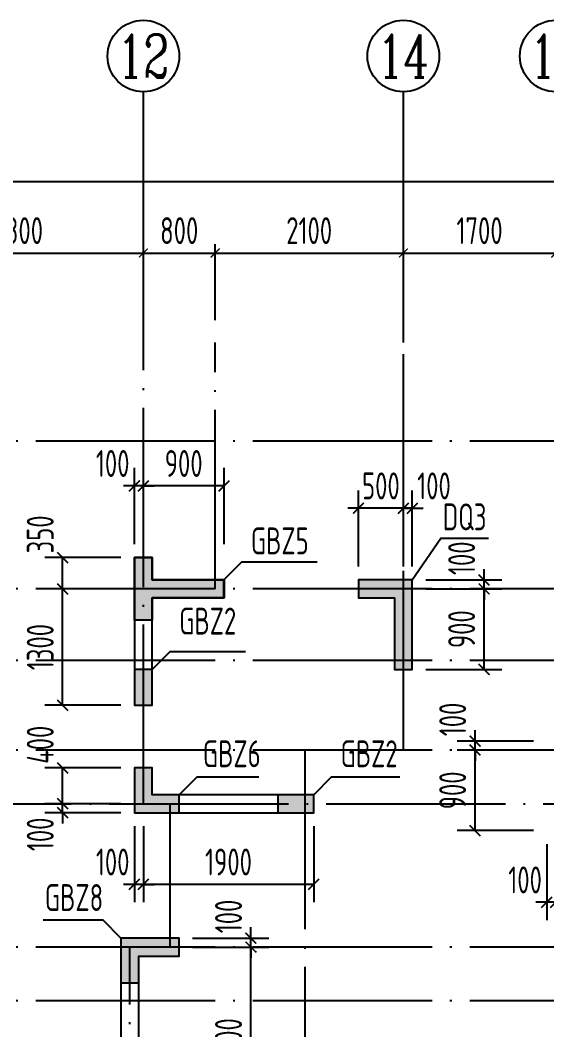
# Model space of a CAD drawing. Extents: x -655480 to 203344, y -294099 to 287156.
# Drawn here: x -291349 to -285476, y 69567 to 80841 of the extents above; entities that cross this region are included whole.
import ezdxf
from ezdxf.enums import TextEntityAlignment as Align

# ---------------------------------------------------------------- set-up
doc = ezdxf.new("R2010")
doc.units = 0
doc.header["$LTSCALE"] = 1000
doc.linetypes.add('DOTE', pattern=[2.42, 2, -0.2, 0.02, -0.2])
doc.layers.get('0').update_dxf_attribs({"linetype": 'CONTINUOUS'})
doc.layers.get('DEFPOINTS').update_dxf_attribs({"linetype": 'CONTINUOUS'})
for name, color, linetype in [('A-AXIS', 1, 'CONTINUOUS'), ('A-DOTE', 10, 'DOTE'), ('AXIS_NUM', 7, 'CONTINUOUS'), ('S-Q墙实线', 6, 'CONTINUOUS'), ('S-Q墙标注', 3, 'CONTINUOUS'), ('S-X详图填充', 252, 'CONTINUOUS'), ('S-X详图实线', 4, 'CONTINUOUS'), ('S-Y一般标注', 3, 'CONTINUOUS'), ('S-Z柱编号', 6, 'CONTINUOUS')]:
    doc.layers.add(name, color=color, linetype=linetype)
doc.styles.add('TSSD_Axis', font='complex.shx', dxfattribs={"width": 0.7, "bigfont": 'hztxt.shx'})
doc.styles.add('TSSD_DIMENSION', font='Tssdeng.shx', dxfattribs={"width": 0.7, "bigfont": 'tssdchn.shx'})
doc.styles.add('TSSD_REIN', font='tssdeng.shx', dxfattribs={"width": 0.7, "height": 300, "bigfont": 'tssdchn.shx'})
doc.styles.add('结构文字', font='zstxt.shx', dxfattribs={"width": 0.7, "bigfont": 'zshz.shx'})
doc.dimstyles.new('STRUCK', dxfattribs={"dimtxt": 400, "dimasz": 121, "dimexe": 200, "dimexo": 150, "dimgap": 115, "dimtad": 1, "dimdec": 0, "dimdsep": 46, "dimtxsty": '结构文字', "dimblk": 'ARCHTICK', "dimcen": 400, "dimclrd": 3, "dimclre": 3, "dimclrt": 7, "dimadec": 0, "dimazin": 0, "dimtfac": 1, "dimtdec": 0, "dimtix": 1, "dimtmove": 2, "dimatfit": 3, "dimldrblk": '_DIMX', "dimfxl": 1, "dimtolj": 1, "dimtzin": 0, "dimarcsym": 0})
doc.dimstyles.new('TSSD_100_100', dxfattribs={"dimtxt": 300, "dimasz": 100, "dimexe": 100, "dimexo": 250, "dimgap": 100, "dimtad": 1, "dimdec": 0, "dimzin": 0, "dimdsep": 46, "dimtxsty": 'TSSD_DIMENSION', "dimblk": 'ARCHTICK', "dimcen": 0, "dimdle": 100, "dimclrt": 7, "dimadec": 0, "dimazin": 0, "dimtfac": 1, "dimtdec": 0, "dimtix": 1, "dimtmove": 2, "dimatfit": 3, "dimldrblk": 'ARCHTICK', "dimfxl": 1, "dimtolj": 1, "dimtzin": 0, "dimarcsym": 0})

# ---------------------------------------------------------------- blocks, each defined once
blk = doc.blocks.new('ts_axno')
at = {"color": 0, "linetype": 'ByBlock', "lineweight": -2}
blk.add_circle((0, 0), 0.5, dxfattribs=at)
at = {"color": 0, "linetype": 'ByBlock', "lineweight": -2, "style": 'TSSD_Axis', "width": 0.7}
blk.add_attdef('A', text='', height=0.6, dxfattribs=at).set_placement((0, 0), align=Align.MIDDLE_CENTER)
blk = doc.blocks.new('_ArchTick')
at = {"color": 0, "linetype": 'ByBlock', "const_width": 0.15}
blk.add_lwpolyline([(-0.5, -0.5), (0.5, 0.5)], dxfattribs=at)
blk = doc.blocks.new('*D155')
at = {"layer": 'DEFPOINTS', "color": 0, "transparency": 16777216}
for p in [(18500, 19250), (15700, 18250), (18500, 18250)]:
    blk.add_point(p, dxfattribs=at)
at = {"layer": 'S-Y一般标注', "color": 0, "lineweight": -2, "transparency": 16777216}
for p, q in [((15700, 18500), (15700, 19350)), ((18500, 18500), (18500, 19350)), ((15600, 19250), (18600, 19250))]:
    blk.add_line(p, q, dxfattribs=at)
at = {"layer": 'S-Y一般标注', "color": 0, "lineweight": -2, "transparency": 16777216, "xscale": 100, "yscale": 100, "zscale": 100, "rotation": 180}
blk.add_blockref('_ArchTick', (15700, 19250), dxfattribs=at)
at = {"layer": 'S-Y一般标注', "color": 0, "lineweight": -2, "transparency": 16777216, "xscale": 100, "yscale": 100, "zscale": 100}
blk.add_blockref('_ArchTick', (18500, 19250), dxfattribs=at)
at = {"layer": 'S-Y一般标注', "color": 7, "transparency": 16777216, "insert": (17100, 19500), "char_height": 300, "attachment_point": 5, "style": 'TSSD_DIMENSION'}
blk.add_mtext('\\A1;2800', dxfattribs=at)
blk = doc.blocks.new('*D156')
at = {"layer": 'DEFPOINTS', "color": 0, "transparency": 16777216}
for p in [(19300, 19250), (18500, 18250), (19300, 18250)]:
    blk.add_point(p, dxfattribs=at)
at = {"layer": 'S-Y一般标注', "color": 0, "lineweight": -2, "transparency": 16777216}
for p, q in [((18500, 18500), (18500, 19350)), ((19300, 18500), (19300, 19350)), ((18400, 19250), (19400, 19250))]:
    blk.add_line(p, q, dxfattribs=at)
at = {"layer": 'S-Y一般标注', "color": 0, "lineweight": -2, "transparency": 16777216, "xscale": 100, "yscale": 100, "zscale": 100, "rotation": 180}
blk.add_blockref('_ArchTick', (18500, 19250), dxfattribs=at)
at = {"layer": 'S-Y一般标注', "color": 0, "lineweight": -2, "transparency": 16777216, "xscale": 100, "yscale": 100, "zscale": 100}
blk.add_blockref('_ArchTick', (19300, 19250), dxfattribs=at)
at = {"layer": 'S-Y一般标注', "color": 7, "transparency": 16777216, "insert": (18900, 19500), "char_height": 300, "attachment_point": 5, "style": 'TSSD_DIMENSION'}
blk.add_mtext('\\A1;800', dxfattribs=at)
blk = doc.blocks.new('*D157')
at = {"layer": 'DEFPOINTS', "color": 0, "transparency": 16777216}
for p in [(23100, 19250), (21400, 18250), (23100, 18250)]:
    blk.add_point(p, dxfattribs=at)
at = {"layer": 'S-Y一般标注', "color": 0, "lineweight": -2, "transparency": 16777216}
for p, q in [((21400, 18500), (21400, 19350)), ((23100, 18500), (23100, 19350)), ((21300, 19250), (23200, 19250))]:
    blk.add_line(p, q, dxfattribs=at)
at = {"layer": 'S-Y一般标注', "color": 0, "lineweight": -2, "transparency": 16777216, "xscale": 100, "yscale": 100, "zscale": 100, "rotation": 180}
blk.add_blockref('_ArchTick', (21400, 19250), dxfattribs=at)
at = {"layer": 'S-Y一般标注', "color": 0, "lineweight": -2, "transparency": 16777216, "xscale": 100, "yscale": 100, "zscale": 100}
blk.add_blockref('_ArchTick', (23100, 19250), dxfattribs=at)
at = {"layer": 'S-Y一般标注', "color": 7, "transparency": 16777216, "insert": (22250, 19500), "char_height": 300, "attachment_point": 5, "style": 'TSSD_DIMENSION'}
blk.add_mtext('\\A1;1700', dxfattribs=at)
blk = doc.blocks.new('*D172')
at = {"layer": 'DEFPOINTS', "color": 0, "transparency": 16777216}
for p in [(54600, 20050), (4600, 18250), (54600, 18250)]:
    blk.add_point(p, dxfattribs=at)
at = {"layer": 'S-Y一般标注', "color": 0, "lineweight": -2, "transparency": 16777216}
for p, q in [((4600, 18500), (4600, 20150)), ((54600, 18500), (54600, 20150)), ((4500, 20050), (54700, 20050))]:
    blk.add_line(p, q, dxfattribs=at)
at = {"layer": 'S-Y一般标注', "color": 0, "lineweight": -2, "transparency": 16777216, "xscale": 100, "yscale": 100, "zscale": 100, "rotation": 180}
blk.add_blockref('_ArchTick', (4600, 20050), dxfattribs=at)
at = {"layer": 'S-Y一般标注', "color": 0, "lineweight": -2, "transparency": 16777216, "xscale": 100, "yscale": 100, "zscale": 100}
blk.add_blockref('_ArchTick', (54600, 20050), dxfattribs=at)
at = {"layer": 'S-Y一般标注', "color": 7, "transparency": 16777216, "insert": (29600, 20300), "char_height": 300, "attachment_point": 5, "style": 'TSSD_DIMENSION'}
blk.add_mtext('\\A1;50000', dxfattribs=at)
blk = doc.blocks.new('*D184')
at = {"layer": 'DEFPOINTS', "color": 0, "transparency": 16777216}
for p in [(21400, 19250), (19300, 18250), (21400, 18250)]:
    blk.add_point(p, dxfattribs=at)
at = {"layer": 'S-Y一般标注', "color": 0, "lineweight": -2, "transparency": 16777216}
for p, q in [((19300, 18500), (19300, 19350)), ((21400, 18500), (21400, 19350)), ((19200, 19250), (21500, 19250))]:
    blk.add_line(p, q, dxfattribs=at)
at = {"layer": 'S-Y一般标注', "color": 0, "lineweight": -2, "transparency": 16777216, "xscale": 100, "yscale": 100, "zscale": 100, "rotation": 180}
blk.add_blockref('_ArchTick', (19300, 19250), dxfattribs=at)
at = {"layer": 'S-Y一般标注', "color": 0, "lineweight": -2, "transparency": 16777216, "xscale": 100, "yscale": 100, "zscale": 100}
blk.add_blockref('_ArchTick', (21400, 19250), dxfattribs=at)
at = {"layer": 'S-Y一般标注', "color": 7, "transparency": 16777216, "insert": (20350, 19500), "char_height": 300, "attachment_point": 5, "style": 'TSSD_DIMENSION'}
blk.add_mtext('\\A1;2100', dxfattribs=at)
blk = doc.blocks.new('*D1754')
at = {"layer": 'DEFPOINTS', "color": 0, "transparency": 16777216}
for p in [(-286276, 72691), (-285476, 72691), (-285476, 71791)]:
    blk.add_point(p, dxfattribs=at)
at = {"layer": 'S-Q墙标注', "color": 3, "lineweight": -2, "transparency": 16777216}
for p, q in [((-285626, 72691), (-286476, 72691)), ((-286276, 71791), (-286276, 72691)), ((-285626, 71791), (-286476, 71791))]:
    blk.add_line(p, q, dxfattribs=at)
at = {"layer": 'S-Q墙标注', "color": 3, "lineweight": -2, "transparency": 16777216, "xscale": 121, "yscale": 121, "zscale": 121}
for p, rotation in [((-286276, 72691), 90), ((-286276, 71791), 270)]:
    blk.add_blockref('_ArchTick', p, dxfattribs=dict(at, rotation=rotation))
at = {"layer": 'S-Q墙标注', "color": 7, "transparency": 16777216, "insert": (-286526, 72241), "char_height": 300, "attachment_point": 5, "rotation": 90, "style": 'TSSD_REIN'}
blk.add_mtext('\\A1;900', dxfattribs=at)
blk = doc.blocks.new('_DIMX')
blk.add_line((-150, 0), (150, 0))
at = {"const_width": 50}
blk.add_lwpolyline([(-70, -70), (70, 70)], dxfattribs=at)
blk = doc.blocks.new('*D1755')
at = {"layer": 'DEFPOINTS', "color": 0, "transparency": 16777216}
for p in [(-286276, 72791), (-285476, 72791), (-285476, 72691)]:
    blk.add_point(p, dxfattribs=at)
at = {"layer": 'S-Q墙标注', "color": 3, "lineweight": -2, "transparency": 16777216}
for p, q in [((-286276, 72791), (-286276, 72912)), ((-285626, 72791), (-286476, 72791)), ((-286276, 72691), (-286276, 72791)), ((-285626, 72691), (-286476, 72691)), ((-286276, 72691), (-286276, 72570))]:
    blk.add_line(p, q, dxfattribs=at)
at = {"layer": 'S-Q墙标注', "color": 3, "lineweight": -2, "transparency": 16777216, "xscale": 121, "yscale": 121, "zscale": 121}
for p, rotation in [((-286276, 72791), 270), ((-286276, 72691), 90)]:
    blk.add_blockref('_ArchTick', p, dxfattribs=dict(at, rotation=rotation))
at = {"layer": 'S-Q墙标注', "color": 7, "transparency": 16777216, "insert": (-286526, 73033), "char_height": 300, "attachment_point": 5, "rotation": 90, "style": 'TSSD_REIN'}
blk.add_mtext('\\A1;100', dxfattribs=at)
blk = doc.blocks.new('*D1757')
at = {"layer": 'DEFPOINTS', "color": 0, "transparency": 16777216}
for p in [(-285476, 71791), (-285376, 71791), (-285476, 70991)]:
    blk.add_point(p, dxfattribs=at)
at = {"layer": 'S-Q墙标注', "color": 3, "lineweight": -2, "transparency": 16777216}
for p, q in [((-285476, 71641), (-285476, 70791)), ((-285376, 71641), (-285376, 70791)), ((-285476, 70991), (-285597, 70991)), ((-285376, 70991), (-285476, 70991)), ((-285376, 70991), (-285255, 70991))]:
    blk.add_line(p, q, dxfattribs=at)
at = {"layer": 'S-Q墙标注', "color": 3, "lineweight": -2, "transparency": 16777216, "xscale": 121, "yscale": 121, "zscale": 121}
blk.add_blockref('_ArchTick', (-285476, 70991), dxfattribs=at)
at = {"layer": 'S-Q墙标注', "color": 3, "lineweight": -2, "transparency": 16777216, "xscale": 121, "yscale": 121, "zscale": 121, "rotation": 180}
blk.add_blockref('_ArchTick', (-285376, 70991), dxfattribs=at)
at = {"layer": 'S-Q墙标注', "color": 7, "transparency": 16777216, "insert": (-285718, 71241), "char_height": 300, "attachment_point": 5, "style": 'TSSD_REIN'}
blk.add_mtext('\\A1;100', dxfattribs=at)
blk = doc.blocks.new('*D1758')
at = {"layer": 'DEFPOINTS', "color": 0, "transparency": 16777216}
for p in [(-290876, 72091), (-290076, 72091), (-290076, 71991)]:
    blk.add_point(p, dxfattribs=at)
at = {"layer": 'S-Q墙标注', "color": 3, "lineweight": -2, "transparency": 16777216}
for p, q in [((-290876, 72091), (-290876, 72212)), ((-290226, 72091), (-291076, 72091)), ((-290876, 71991), (-290876, 72091)), ((-290226, 71991), (-291076, 71991)), ((-290876, 71991), (-290876, 71870))]:
    blk.add_line(p, q, dxfattribs=at)
at = {"layer": 'S-Q墙标注', "color": 3, "lineweight": -2, "transparency": 16777216, "xscale": 121, "yscale": 121, "zscale": 121}
for p, rotation in [((-290876, 72091), 270), ((-290876, 71991), 90)]:
    blk.add_blockref('_ArchTick', p, dxfattribs=dict(at, rotation=rotation))
at = {"layer": 'S-Q墙标注', "color": 7, "transparency": 16777216, "insert": (-291126, 71750), "char_height": 300, "attachment_point": 5, "rotation": 90, "style": 'TSSD_REIN'}
blk.add_mtext('\\A1;100', dxfattribs=at)
blk = doc.blocks.new('*D1759')
at = {"layer": 'DEFPOINTS', "color": 0, "transparency": 16777216}
for p in [(-290876, 72491), (-290076, 72491), (-290076, 72091)]:
    blk.add_point(p, dxfattribs=at)
at = {"layer": 'S-Q墙标注', "color": 3, "lineweight": -2, "transparency": 16777216}
for p, q in [((-290226, 72491), (-291076, 72491)), ((-290876, 72091), (-290876, 72491)), ((-290226, 72091), (-291076, 72091))]:
    blk.add_line(p, q, dxfattribs=at)
at = {"layer": 'S-Q墙标注', "color": 3, "lineweight": -2, "transparency": 16777216, "xscale": 121, "yscale": 121, "zscale": 121}
for p, rotation in [((-290876, 72491), 90), ((-290876, 72091), 270)]:
    blk.add_blockref('_ArchTick', p, dxfattribs=dict(at, rotation=rotation))
at = {"layer": 'S-Q墙标注', "color": 7, "transparency": 16777216, "insert": (-291126, 72750), "char_height": 300, "attachment_point": 5, "rotation": 90, "style": 'TSSD_REIN'}
blk.add_mtext('\\A1;400', dxfattribs=at)
blk = doc.blocks.new('*D1760')
at = {"layer": 'DEFPOINTS', "color": 0, "transparency": 16777216}
for p in [(-289976, 71991), (-288076, 71991), (-289976, 71191)]:
    blk.add_point(p, dxfattribs=at)
at = {"layer": 'S-Q墙标注', "color": 3, "lineweight": -2, "transparency": 16777216}
for p, q in [((-289976, 71841), (-289976, 70991)), ((-288076, 71841), (-288076, 70991)), ((-288076, 71191), (-289976, 71191))]:
    blk.add_line(p, q, dxfattribs=at)
at = {"layer": 'S-Q墙标注', "color": 3, "lineweight": -2, "transparency": 16777216, "xscale": 121, "yscale": 121, "zscale": 121, "rotation": 180}
blk.add_blockref('_ArchTick', (-289976, 71191), dxfattribs=at)
at = {"layer": 'S-Q墙标注', "color": 3, "lineweight": -2, "transparency": 16777216, "xscale": 121, "yscale": 121, "zscale": 121}
blk.add_blockref('_ArchTick', (-288076, 71191), dxfattribs=at)
at = {"layer": 'S-Q墙标注', "color": 7, "transparency": 16777216, "insert": (-289026, 71441), "char_height": 300, "attachment_point": 5, "style": 'TSSD_REIN'}
blk.add_mtext('\\A1;1900', dxfattribs=at)
blk = doc.blocks.new('*D1761')
at = {"layer": 'DEFPOINTS', "color": 0, "transparency": 16777216}
for p in [(-290076, 71991), (-289976, 71991), (-290076, 71191)]:
    blk.add_point(p, dxfattribs=at)
at = {"layer": 'S-Q墙标注', "color": 3, "lineweight": -2, "transparency": 16777216}
for p, q in [((-290076, 71841), (-290076, 70991)), ((-289976, 71841), (-289976, 70991)), ((-290076, 71191), (-290197, 71191)), ((-289976, 71191), (-290076, 71191)), ((-289976, 71191), (-289855, 71191))]:
    blk.add_line(p, q, dxfattribs=at)
at = {"layer": 'S-Q墙标注', "color": 3, "lineweight": -2, "transparency": 16777216, "xscale": 121, "yscale": 121, "zscale": 121}
blk.add_blockref('_ArchTick', (-290076, 71191), dxfattribs=at)
at = {"layer": 'S-Q墙标注', "color": 3, "lineweight": -2, "transparency": 16777216, "xscale": 121, "yscale": 121, "zscale": 121, "rotation": 180}
blk.add_blockref('_ArchTick', (-289976, 71191), dxfattribs=at)
at = {"layer": 'S-Q墙标注', "color": 7, "transparency": 16777216, "insert": (-290318, 71441), "char_height": 300, "attachment_point": 5, "style": 'TSSD_REIN'}
blk.add_mtext('\\A1;100', dxfattribs=at)
blk = doc.blocks.new('*D1762')
at = {"layer": 'DEFPOINTS', "color": 0, "transparency": 16777216}
for p in [(-286976, 74491), (-286176, 74491), (-286976, 73591)]:
    blk.add_point(p, dxfattribs=at)
at = {"layer": 'S-Q墙标注', "color": 3, "lineweight": -2, "transparency": 16777216}
for p, q in [((-286826, 74491), (-285976, 74491)), ((-286176, 73591), (-286176, 74491)), ((-286826, 73591), (-285976, 73591))]:
    blk.add_line(p, q, dxfattribs=at)
at = {"layer": 'S-Q墙标注', "color": 3, "lineweight": -2, "transparency": 16777216, "xscale": 121, "yscale": 121, "zscale": 121}
for p, rotation in [((-286176, 74491), 90), ((-286176, 73591), 270)]:
    blk.add_blockref('_ArchTick', p, dxfattribs=dict(at, rotation=rotation))
at = {"layer": 'S-Q墙标注', "color": 7, "transparency": 16777216, "insert": (-286426, 74041), "char_height": 300, "attachment_point": 5, "rotation": 90, "style": 'TSSD_REIN'}
blk.add_mtext('\\A1;900', dxfattribs=at)
blk = doc.blocks.new('*D1763')
at = {"layer": 'DEFPOINTS', "color": 0, "transparency": 16777216}
for p in [(-286976, 74591), (-286176, 74591), (-286976, 74491)]:
    blk.add_point(p, dxfattribs=at)
at = {"layer": 'S-Q墙标注', "color": 3, "lineweight": -2, "transparency": 16777216}
for p, q in [((-286176, 74591), (-286176, 74712)), ((-286826, 74591), (-285976, 74591)), ((-286176, 74491), (-286176, 74591)), ((-286826, 74491), (-285976, 74491)), ((-286176, 74491), (-286176, 74370))]:
    blk.add_line(p, q, dxfattribs=at)
at = {"layer": 'S-Q墙标注', "color": 3, "lineweight": -2, "transparency": 16777216, "xscale": 121, "yscale": 121, "zscale": 121}
for p, rotation in [((-286176, 74591), 270), ((-286176, 74491), 90)]:
    blk.add_blockref('_ArchTick', p, dxfattribs=dict(at, rotation=rotation))
at = {"layer": 'S-Q墙标注', "color": 7, "transparency": 16777216, "insert": (-286426, 74833), "char_height": 300, "attachment_point": 5, "rotation": 90, "style": 'TSSD_REIN'}
blk.add_mtext('\\A1;100', dxfattribs=at)
blk = doc.blocks.new('*D1764')
at = {"layer": 'DEFPOINTS', "color": 0, "transparency": 16777216}
for p in [(-287076, 75391), (-287076, 74591), (-286976, 74591)]:
    blk.add_point(p, dxfattribs=at)
at = {"layer": 'S-Q墙标注', "color": 3, "lineweight": -2, "transparency": 16777216}
for p, q in [((-287076, 74741), (-287076, 75591)), ((-286976, 74741), (-286976, 75591)), ((-287076, 75391), (-287197, 75391)), ((-286976, 75391), (-287076, 75391)), ((-286976, 75391), (-286855, 75391))]:
    blk.add_line(p, q, dxfattribs=at)
at = {"layer": 'S-Q墙标注', "color": 3, "lineweight": -2, "transparency": 16777216, "xscale": 121, "yscale": 121, "zscale": 121}
blk.add_blockref('_ArchTick', (-287076, 75391), dxfattribs=at)
at = {"layer": 'S-Q墙标注', "color": 3, "lineweight": -2, "transparency": 16777216, "xscale": 121, "yscale": 121, "zscale": 121, "rotation": 180}
blk.add_blockref('_ArchTick', (-286976, 75391), dxfattribs=at)
at = {"layer": 'S-Q墙标注', "color": 7, "transparency": 16777216, "insert": (-286734, 75641), "char_height": 300, "attachment_point": 5, "style": 'TSSD_REIN'}
blk.add_mtext('\\A1;100', dxfattribs=at)
blk = doc.blocks.new('*D1765')
at = {"layer": 'DEFPOINTS', "color": 0, "transparency": 16777216}
for p in [(-287576, 75391), (-287576, 74591), (-287076, 74591)]:
    blk.add_point(p, dxfattribs=at)
at = {"layer": 'S-Q墙标注', "color": 3, "lineweight": -2, "transparency": 16777216}
for p, q in [((-287576, 74741), (-287576, 75591)), ((-287076, 74741), (-287076, 75591)), ((-287576, 75391), (-287697, 75391)), ((-287076, 75391), (-287576, 75391)), ((-287076, 75391), (-286955, 75391))]:
    blk.add_line(p, q, dxfattribs=at)
at = {"layer": 'S-Q墙标注', "color": 3, "lineweight": -2, "transparency": 16777216, "xscale": 121, "yscale": 121, "zscale": 121}
blk.add_blockref('_ArchTick', (-287576, 75391), dxfattribs=at)
at = {"layer": 'S-Q墙标注', "color": 3, "lineweight": -2, "transparency": 16777216, "xscale": 121, "yscale": 121, "zscale": 121, "rotation": 180}
blk.add_blockref('_ArchTick', (-287076, 75391), dxfattribs=at)
at = {"layer": 'S-Q墙标注', "color": 7, "transparency": 16777216, "insert": (-287326, 75641), "char_height": 300, "attachment_point": 5, "style": 'TSSD_REIN'}
blk.add_mtext('\\A1;500', dxfattribs=at)
blk = doc.blocks.new('*D1767')
at = {"layer": 'DEFPOINTS', "color": 0, "transparency": 16777216}
for p in [(-289576, 70491), (-288776, 70491), (-289576, 68391)]:
    blk.add_point(p, dxfattribs=at)
at = {"layer": 'S-Q墙标注', "color": 3, "lineweight": -2, "transparency": 16777216}
for p, q in [((-289426, 70491), (-288576, 70491)), ((-288776, 68391), (-288776, 70491)), ((-289426, 68391), (-288576, 68391))]:
    blk.add_line(p, q, dxfattribs=at)
at = {"layer": 'S-Q墙标注', "color": 3, "lineweight": -2, "transparency": 16777216, "xscale": 121, "yscale": 121, "zscale": 121}
for p, rotation in [((-288776, 70491), 90), ((-288776, 68391), 270)]:
    blk.add_blockref('_ArchTick', p, dxfattribs=dict(at, rotation=rotation))
at = {"layer": 'S-Q墙标注', "color": 7, "transparency": 16777216, "insert": (-289026, 69441), "char_height": 300, "attachment_point": 5, "rotation": 90, "style": 'TSSD_REIN'}
blk.add_mtext('\\A1;2100', dxfattribs=at)
blk = doc.blocks.new('*D1768')
at = {"layer": 'DEFPOINTS', "color": 0, "transparency": 16777216}
for p in [(-289576, 70591), (-288776, 70591), (-289576, 70491)]:
    blk.add_point(p, dxfattribs=at)
at = {"layer": 'S-Q墙标注', "color": 3, "lineweight": -2, "transparency": 16777216}
for p, q in [((-288776, 70591), (-288776, 70712)), ((-289426, 70591), (-288576, 70591)), ((-288776, 70491), (-288776, 70591)), ((-289426, 70491), (-288576, 70491)), ((-288776, 70491), (-288776, 70370))]:
    blk.add_line(p, q, dxfattribs=at)
at = {"layer": 'S-Q墙标注', "color": 3, "lineweight": -2, "transparency": 16777216, "xscale": 121, "yscale": 121, "zscale": 121}
for p, rotation in [((-288776, 70591), 270), ((-288776, 70491), 90)]:
    blk.add_blockref('_ArchTick', p, dxfattribs=dict(at, rotation=rotation))
at = {"layer": 'S-Q墙标注', "color": 7, "transparency": 16777216, "insert": (-289026, 70833), "char_height": 300, "attachment_point": 5, "rotation": 90, "style": 'TSSD_REIN'}
blk.add_mtext('\\A1;100', dxfattribs=at)
blk = doc.blocks.new('*D2414')
at = {"layer": 'DEFPOINTS', "color": 0, "transparency": 16777216}
for p in [(-290876, 74491), (-290076, 74491), (-290076, 73191)]:
    blk.add_point(p, dxfattribs=at)
at = {"layer": 'S-Q墙标注', "color": 3, "lineweight": -2, "transparency": 16777216}
for p, q in [((-290226, 74491), (-291076, 74491)), ((-290876, 73191), (-290876, 74491)), ((-290226, 73191), (-291076, 73191))]:
    blk.add_line(p, q, dxfattribs=at)
at = {"layer": 'S-Q墙标注', "color": 3, "lineweight": -2, "transparency": 16777216, "xscale": 121, "yscale": 121, "zscale": 121}
for p, rotation in [((-290876, 74491), 90), ((-290876, 73191), 270)]:
    blk.add_blockref('_ArchTick', p, dxfattribs=dict(at, rotation=rotation))
at = {"layer": 'S-Q墙标注', "color": 7, "transparency": 16777216, "insert": (-291126, 73841), "char_height": 300, "attachment_point": 5, "rotation": 90, "style": 'TSSD_REIN'}
blk.add_mtext('\\A1;1300', dxfattribs=at)
blk = doc.blocks.new('*D2415')
at = {"layer": 'DEFPOINTS', "color": 0, "transparency": 16777216}
for p in [(-290876, 74841), (-290076, 74841), (-290076, 74491)]:
    blk.add_point(p, dxfattribs=at)
at = {"layer": 'S-Q墙标注', "color": 3, "lineweight": -2, "transparency": 16777216}
for p, q in [((-290226, 74841), (-291076, 74841)), ((-290876, 74491), (-290876, 74841)), ((-290226, 74491), (-291076, 74491))]:
    blk.add_line(p, q, dxfattribs=at)
at = {"layer": 'S-Q墙标注', "color": 3, "lineweight": -2, "transparency": 16777216, "xscale": 121, "yscale": 121, "zscale": 121}
for p, rotation in [((-290876, 74841), 90), ((-290876, 74491), 270)]:
    blk.add_blockref('_ArchTick', p, dxfattribs=dict(at, rotation=rotation))
at = {"layer": 'S-Q墙标注', "color": 7, "transparency": 16777216, "insert": (-291126, 75099), "char_height": 300, "attachment_point": 5, "rotation": 90, "style": 'TSSD_REIN'}
blk.add_mtext('\\A1;350', dxfattribs=at)
blk = doc.blocks.new('*D2416')
at = {"layer": 'DEFPOINTS', "color": 0, "transparency": 16777216}
for p in [(-289976, 75641), (-289976, 74841), (-289076, 74841)]:
    blk.add_point(p, dxfattribs=at)
at = {"layer": 'S-Q墙标注', "color": 3, "lineweight": -2, "transparency": 16777216}
for p, q in [((-289976, 74991), (-289976, 75841)), ((-289076, 74991), (-289076, 75841)), ((-289076, 75641), (-289976, 75641))]:
    blk.add_line(p, q, dxfattribs=at)
at = {"layer": 'S-Q墙标注', "color": 3, "lineweight": -2, "transparency": 16777216, "xscale": 121, "yscale": 121, "zscale": 121, "rotation": 180}
blk.add_blockref('_ArchTick', (-289976, 75641), dxfattribs=at)
at = {"layer": 'S-Q墙标注', "color": 3, "lineweight": -2, "transparency": 16777216, "xscale": 121, "yscale": 121, "zscale": 121}
blk.add_blockref('_ArchTick', (-289076, 75641), dxfattribs=at)
at = {"layer": 'S-Q墙标注', "color": 7, "transparency": 16777216, "insert": (-289526, 75891), "char_height": 300, "attachment_point": 5, "style": 'TSSD_REIN'}
blk.add_mtext('\\A1;900', dxfattribs=at)
blk = doc.blocks.new('*D2417')
at = {"layer": 'DEFPOINTS', "color": 0, "transparency": 16777216}
for p in [(-290076, 75641), (-290076, 74841), (-289976, 74841)]:
    blk.add_point(p, dxfattribs=at)
at = {"layer": 'S-Q墙标注', "color": 3, "lineweight": -2, "transparency": 16777216}
for p, q in [((-290076, 74991), (-290076, 75841)), ((-289976, 74991), (-289976, 75841)), ((-290076, 75641), (-290197, 75641)), ((-289976, 75641), (-290076, 75641)), ((-289976, 75641), (-289855, 75641))]:
    blk.add_line(p, q, dxfattribs=at)
at = {"layer": 'S-Q墙标注', "color": 3, "lineweight": -2, "transparency": 16777216, "xscale": 121, "yscale": 121, "zscale": 121}
blk.add_blockref('_ArchTick', (-290076, 75641), dxfattribs=at)
at = {"layer": 'S-Q墙标注', "color": 3, "lineweight": -2, "transparency": 16777216, "xscale": 121, "yscale": 121, "zscale": 121, "rotation": 180}
blk.add_blockref('_ArchTick', (-289976, 75641), dxfattribs=at)
at = {"layer": 'S-Q墙标注', "color": 7, "transparency": 16777216, "insert": (-290318, 75891), "char_height": 300, "attachment_point": 5, "style": 'TSSD_REIN'}
blk.add_mtext('\\A1;100', dxfattribs=at)
blk = doc.blocks.new('20210726.16395156')
at = {"layer": 'A-AXIS'}
for p, q in [((18500, 18249.9), (18500, 21049.9)), ((21400, 18249.9), (21400, 21049.9))]:
    blk.add_line(p, q, dxfattribs=at)
at = {"layer": 'A-DOTE'}
for p, q in [((18500, 13100.3), (18500, 18249.9)), ((19300, 15500), (19300, 18249.9)), ((21400, 13700), (21400, 18249.9)), ((55600, 17150), (3600, 17150)), ((55600, 15500), (3600, 15500)), ((55600, 14700), (3600, 14700)), ((55600, 13700), (3600, 13700)), ((20299.8, 13700), (20300, 3600)), ((3600, 13100.3), (55600, 13100.3)), ((18800, 11500), (18800, 13100)), ((55600, 11500), (3600, 11500)), ((18350, 3600.1), (18350, 11500)), ((55600, 10900), (3600, 10900))]:
    blk.add_line(p, q, dxfattribs=at)
at = {"layer": 'A-AXIS'}
ref = blk.add_blockref('ts_axno', (18500, 21449.9), dxfattribs=dict(at, xscale=800, yscale=800, zscale=800))
ref.add_attrib('7', '12', dxfattribs={"layer": 'AXIS_NUM', "height": 480, "style": 'TSSD_Axis', "width": 0.7}).set_placement((18500, 21449.9), align=Align.MIDDLE_CENTER)
ref = blk.add_blockref('ts_axno', (21400, 21449.9), dxfattribs=dict(at, xscale=800, yscale=800, zscale=800))
ref.add_attrib('8', '14', dxfattribs={"layer": 'AXIS_NUM', "height": 480, "style": 'TSSD_Axis', "width": 0.7}).set_placement((21400, 21449.9), align=Align.MIDDLE_CENTER)
ref = blk.add_blockref('ts_axno', (23100, 21449.9), dxfattribs=dict(at, xscale=800, yscale=800, zscale=800))
ref.add_attrib('9', '15', dxfattribs={"layer": 'AXIS_NUM', "height": 480, "style": 'TSSD_Axis', "width": 0.7}).set_placement((23100, 21449.9), align=Align.MIDDLE_CENTER)
at = {"layer": 'S-Y一般标注'}
for base, p1, p2, picture, middle in [((54600, 20049.9), (4600, 18249.9), (54600, 18249.9), '*D172', (29600, 20299.9)), ((18500, 19249.9), (15700, 18249.9), (18500, 18249.9), '*D155', (17100, 19499.9)), ((19300, 19249.9), (18500, 18249.9), (19300, 18249.9), '*D156', (18900, 19499.9)), ((21400, 19249.9), (19300, 18249.9), (21400, 18249.9), '*D184', (20350, 19499.9)), ((23100, 19249.9), (21400, 18249.9), (23100, 18249.9), '*D157', (22250, 19499.9))]:
    dim = blk.add_linear_dim(base=base, p1=p1, p2=p2, dimstyle='TSSD_100_100', dxfattribs=at)
    dim.commit()
    dim.dimension.update_dxf_attribs({"geometry": picture, "text_midpoint": middle})

msp = doc.modelspace()

# ---------------------------------------------------------------- hatches: boundary and pattern name
at = {"layer": 'S-X详图填充'}
h = msp.add_hatch(color=256, dxfattribs=at)
h.dxf.hatch_style = 1
h.paths.add_polyline_path([(-289876.02, 74140.74), (-290076.02, 74140.74), (-290076.02, 74841.2), (-289876.02, 74841.2), (-289876.02, 74591.2), (-289075.9, 74591.2), (-289075.9, 74391.2), (-289876.02, 74391.2)])
h = msp.add_hatch(color=256, dxfattribs=at)
h.dxf.hatch_style = 1
h.paths.add_polyline_path([(-286976.02, 74591.2), (-287575.94, 74591.2), (-287575.94, 74391.2), (-287176.02, 74391.2), (-287176.02, 73591.2), (-286976.02, 73591.2)])
h = msp.add_hatch(color=256, dxfattribs=at)
h.dxf.hatch_style = 1
h.paths.add_polyline_path([(-289876.02, 73591.2), (-290076.02, 73591.2), (-290076.02, 73191.2), (-289876.02, 73191.2)])
h = msp.add_hatch(color=256, dxfattribs=at)
h.dxf.hatch_style = 1
h.paths.add_polyline_path([(-289576.02, 71991.47), (-289576.02, 72191.47), (-289876.02, 72191.47), (-289876.02, 72491.47), (-290076.02, 72491.47), (-290076.02, 71991.47)])
h = msp.add_hatch(color=256, dxfattribs=at)
h.dxf.hatch_style = 1
h.paths.add_polyline_path([(-288476.02, 72191.47), (-288476.02, 71991.47), (-288076.02, 71991.47), (-288076.02, 72191.47)])
h = msp.add_hatch(color=256, dxfattribs=at)
h.dxf.hatch_style = 1
h.paths.add_polyline_path([(-290226.02, 70091.2), (-290026.02, 70091.2), (-290026.02, 70391.2), (-289576.14, 70391.2), (-289576.14, 70591.2), (-290226.02, 70591.2)])

# ---------------------------------------------------------------- linework, layer by layer
at = {"layer": 'S-Q墙实线'}
for points in [[(-290076.02, 74491.2), (-290076.02, 73191.2), (-289876.02, 73191.2), (-289876.02, 74391.2), (-289076.41, 74391.2), (-289076.41, 74591.2), (-289876.02, 74591.2), (-289876.02, 74841.2), (-290076.02, 74841.2)], [(-286976.02, 74591.2), (-287575.94, 74591.2), (-287575.94, 74391.2), (-287176.02, 74391.2), (-287176.02, 73591.2), (-286976.02, 73591.2)], [(-289876.02, 72191.47), (-289876.02, 72491.47), (-290076.02, 72491.47), (-290076.02, 71991.47), (-289676.14, 71991.47), (-288076.02, 71991.47), (-288076.02, 72191.47), (-289676.14, 72191.47)], [(-290026.02, 68291.2), (-290026.02, 70391.2), (-289576.14, 70391.2), (-289576.14, 70591.2), (-290226.02, 70591.2), (-290226.02, 68491.2), (-290426.02, 68491.2), (-290426.02, 68291.2)]]:
    msp.add_lwpolyline(points, close=True, dxfattribs=at)
at = {"layer": 'S-X详图实线'}
for points in [[(-289876.02, 74140.74), (-290076.02, 74140.74), (-290076.02, 74841.2), (-289876.02, 74841.2), (-289876.02, 74591.2), (-289075.9, 74591.2), (-289075.9, 74391.2), (-289876.02, 74391.2), (-289876.02, 74391.2)], [(-286976.02, 74591.2), (-287575.94, 74591.2), (-287575.94, 74391.2), (-287176.02, 74391.2), (-287176.02, 73591.2), (-286976.02, 73591.2), (-286976.02, 74591.2)], [(-289876.02, 73591.2), (-290076.02, 73591.2), (-290076.02, 73191.2), (-289876.02, 73191.2), (-289876.02, 73591.2)], [(-289576.02, 71991.47), (-289576.02, 72191.47), (-289876.02, 72191.47), (-289876.02, 72491.47), (-290076.02, 72491.47), (-290076.02, 71991.47), (-289576.02, 71991.47)], [(-288476.02, 72191.47), (-288476.02, 71991.47), (-288076.02, 71991.47), (-288076.02, 72191.47), (-288476.02, 72191.47)], [(-290226.02, 70091.2), (-290026.02, 70091.2), (-290026.02, 70391.2), (-289576.14, 70391.2), (-289576.14, 70591.2), (-290226.02, 70591.2), (-290226.02, 70091.2)]]:
    msp.add_lwpolyline(points, close=True, dxfattribs=at)
at = {"layer": 'S-Z柱编号', "color": 7}
for points in [[(-286976.02, 74591.2), (-286656.32, 75056.27), (-286126.5, 75056.27)], [(-289076.61, 74591.2), (-288876.61, 74791.2), (-288036.61, 74791.2)], [(-289876.02, 73591.2), (-289676.02, 73791.2), (-288836.02, 73791.2)], [(-289576.02, 72191.47), (-289376.02, 72391.47), (-288688.24, 72391.47)], [(-288076.02, 72191.47), (-287876.02, 72391.47), (-287114.19, 72391.47)], [(-290226.02, 70591.2), (-290426.02, 70791.2), (-291094.66, 70791.2)]]:
    msp.add_lwpolyline(points, dxfattribs=at)

# ---------------------------------------------------------------- block references
at = {"layer": 'A-DOTE'}
msp.add_blockref('20210726.16395156', (-308476.02, 58991.15), dxfattribs=at)

# ---------------------------------------------------------------- texts
at = {"layer": 'S-Z柱编号', "color": 7, "style": 'TSSD_REIN', "width": 0.7}
for s, p in [('DQ3', (-286636.74, 75054.82)), ('GBZ5', (-288776.61, 74786.73)), ('GBZ2', (-289576.02, 73891.2)), ('GBZ6', (-289311.84, 72409.71)), ('GBZ2', (-287776.02, 72409.71)), ('GBZ8', (-291074.44, 70804))]:
    msp.add_text(s, height=300, dxfattribs=at).set_placement(p, align=Align.BOTTOM_LEFT)

# ---------------------------------------------------------------- dimensions: what is measured, and where the dimension line sits
at = {"layer": 'S-Q墙标注'}
for base, p1, p2, angle, picture, middle in [((-290076.02, 75641.2), (-289976.01, 74841.2), (-290076.02, 74841.2), 180, '*D2417', (-290317.94, 75891.2)), ((-287076.02, 75391.2), (-286976.02, 74591.2), (-287076.02, 74591.2), 180, '*D1764', (-286734.1, 75641.2)), ((-290876.02, 74841.2), (-290076.02, 74491.2), (-290076.02, 74841.2), 90, '*D2415', (-291126.02, 75099.28)), ((-286176.02, 74591.2), (-286976.02, 74491.2), (-286976.02, 74591.2), 90, '*D1763', (-286426.02, 74833.12)), ((-286276.03, 72791.2), (-285476.03, 72691.2), (-285476.03, 72791.2), 90, '*D1755', (-286526.03, 73033.12)), ((-290876.02, 72491.47), (-290076.02, 72091.47), (-290076.02, 72491.47), 90, '*D1759', (-291126.02, 72749.55)), ((-290876.02, 72091.47), (-290076.02, 71991.47), (-290076.02, 72091.47), 90, '*D1758', (-291126.02, 71749.55)), ((-290076.02, 71191.47), (-289976.02, 71991.47), (-290076.02, 71991.47), 180, '*D1761', (-290317.94, 71441.47)), ((-285476.03, 70991.2), (-285376.02, 71791.2), (-285476.03, 71791.2), 180, '*D1757', (-285717.95, 71241.2)), ((-288775.95, 70591.2), (-289575.95, 70491.2), (-289575.95, 70591.2), 90, '*D1768', (-289025.95, 70833.12))]:
    dim = msp.add_linear_dim(base=base, p1=p1, p2=p2, angle=angle, dimstyle='STRUCK', override={"dimtxt": 300, "dimgap": 100, "dimtxsty": 'TSSD_REIN'}, dxfattribs=at)
    dim.commit()
    dim.dimension.update_dxf_attribs({"geometry": picture, "text_midpoint": middle, "dimtype": 160})
for base, p1, p2, angle, picture, middle in [((-289976.01, 75641.2), (-289075.9, 74841.2), (-289976.01, 74841.2), 180, '*D2416', (-289525.95, 75891.2)), ((-287575.94, 75391.2), (-287076.02, 74591.2), (-287575.94, 74591.2), 180, '*D1765', (-287325.98, 75641.2)), ((-290876.02, 74491.2), (-290076.02, 73191.2), (-290076.02, 74491.2), 90, '*D2414', (-291126.02, 73841.2)), ((-286176.02, 74491.2), (-286976.02, 73591.2), (-286976.02, 74491.2), 90, '*D1762', (-286426.02, 74041.2)), ((-286276.03, 72691.2), (-285476.03, 71791.2), (-285476.03, 72691.2), 90, '*D1754', (-286526.03, 72241.2)), ((-289976.02, 71191.47), (-288076.02, 71991.47), (-289976.02, 71991.47), 180, '*D1760', (-289026.02, 71441.47)), ((-288775.95, 70491.2), (-289575.95, 68391.2), (-289575.95, 70491.2), 90, '*D1767', (-289025.95, 69441.2))]:
    dim = msp.add_linear_dim(base=base, p1=p1, p2=p2, angle=angle, dimstyle='STRUCK', override={"dimtxt": 300, "dimgap": 100, "dimtxsty": 'TSSD_REIN'}, dxfattribs=at)
    dim.commit()
    dim.dimension.update_dxf_attribs({"geometry": picture, "text_midpoint": middle})

doc.saveas('drawing.dxf')
